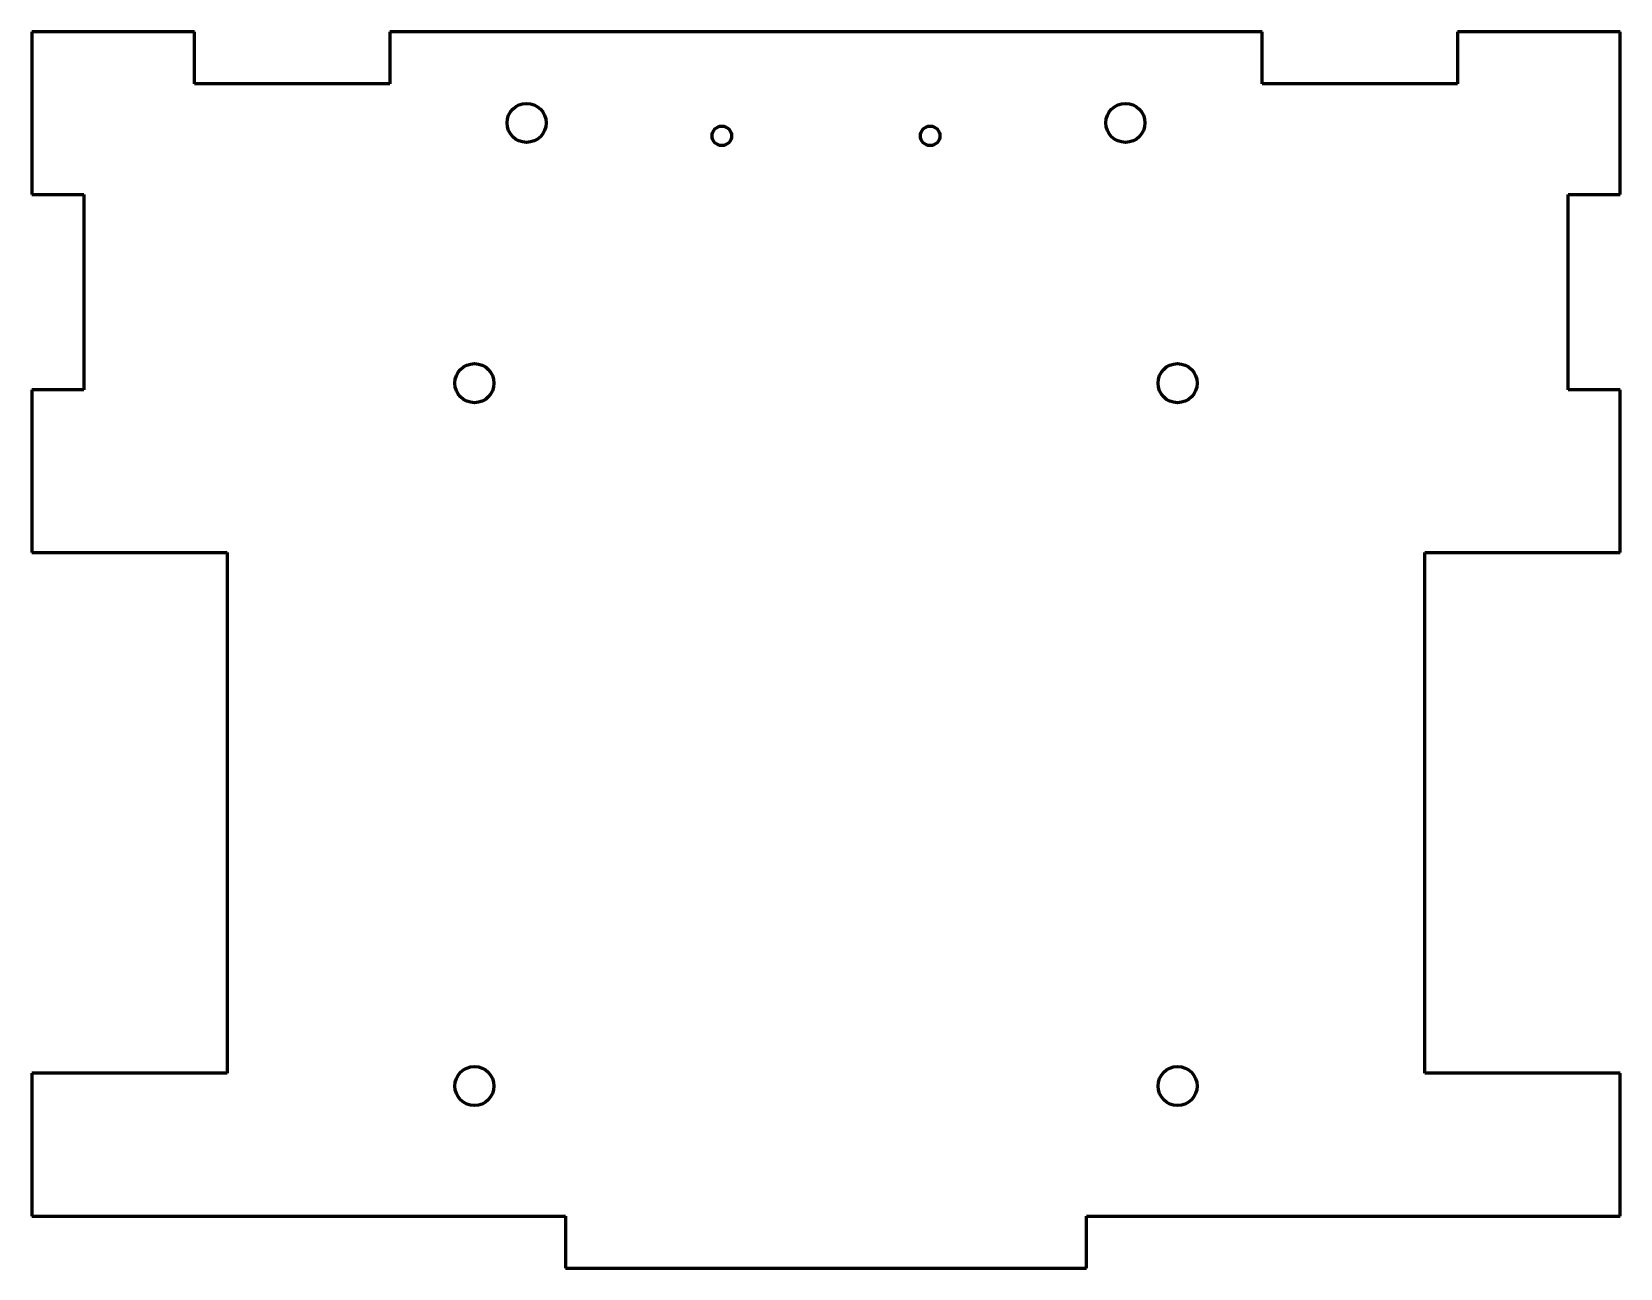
# Model space of a CAD drawing. Header units: millimetres. Extents: x -61 to 61, y -55 to 40.
import ezdxf

# ---------------------------------------------------------------- set-up
doc = ezdxf.new("R2010")
doc.units = ezdxf.units.MM
doc.linetypes.add('K5LT_BASIC', pattern=[0])

msp = doc.modelspace()

# ---------------------------------------------------------------- linework, layer by layer
at = {"color": 150, "linetype": 'K5LT_BASIC', "lineweight": 60, "true_color": 0x0080ff}
for p, q in [((-61, 40), (-61, 27.5)), ((-48.5, 40), (-61, 40)), ((-48.5, 36), (-48.5, 40)), ((33.5, 40), (-33.5, 40)), ((-33.5, 40), (-33.5, 36)), ((33.5, 36), (33.5, 40)), ((48.5, 40), (48.5, 36)), ((61, 40), (48.5, 40)), ((61, 27.5), (61, 40)), ((-33.5, 36), (-48.5, 36)), ((48.5, 36), (33.5, 36)), ((-61, 27.5), (-57, 27.5)), ((-57, 27.5), (-57, 12.5)), ((57, 27.5), (61, 27.5)), ((57, 12.5), (57, 27.5)), ((-61, 12.5), (-61, 0)), ((-57, 12.5), (-61, 12.5)), ((61, 12.5), (57, 12.5)), ((61, 0), (61, 12.5)), ((-61, 0), (-46, 0)), ((-46, 0), (-46, -40)), ((46, -40), (46, 0)), ((46, 0), (61, 0)), ((-61, -40), (-61, -51)), ((-46, -40), (-61, -40)), ((61, -40), (46, -40)), ((61, -51), (61, -40)), ((-61, -51), (-20, -51)), ((-20, -51), (-20, -55)), ((20, -55), (20, -51)), ((20, -51), (61, -51)), ((-20, -55), (20, -55))]:
    msp.add_line(p, q, dxfattribs=at)
for centre, radius in [((-23, 33), 1.5), ((23, 33), 1.5), ((-8, 32), 0.75), ((8, 32), 0.75), ((-27, 13), 1.5), ((27, 13), 1.5), ((-27, -41), 1.5), ((27, -41), 1.5)]:
    msp.add_circle(centre, radius, dxfattribs=at)

doc.saveas('drawing.dxf')
